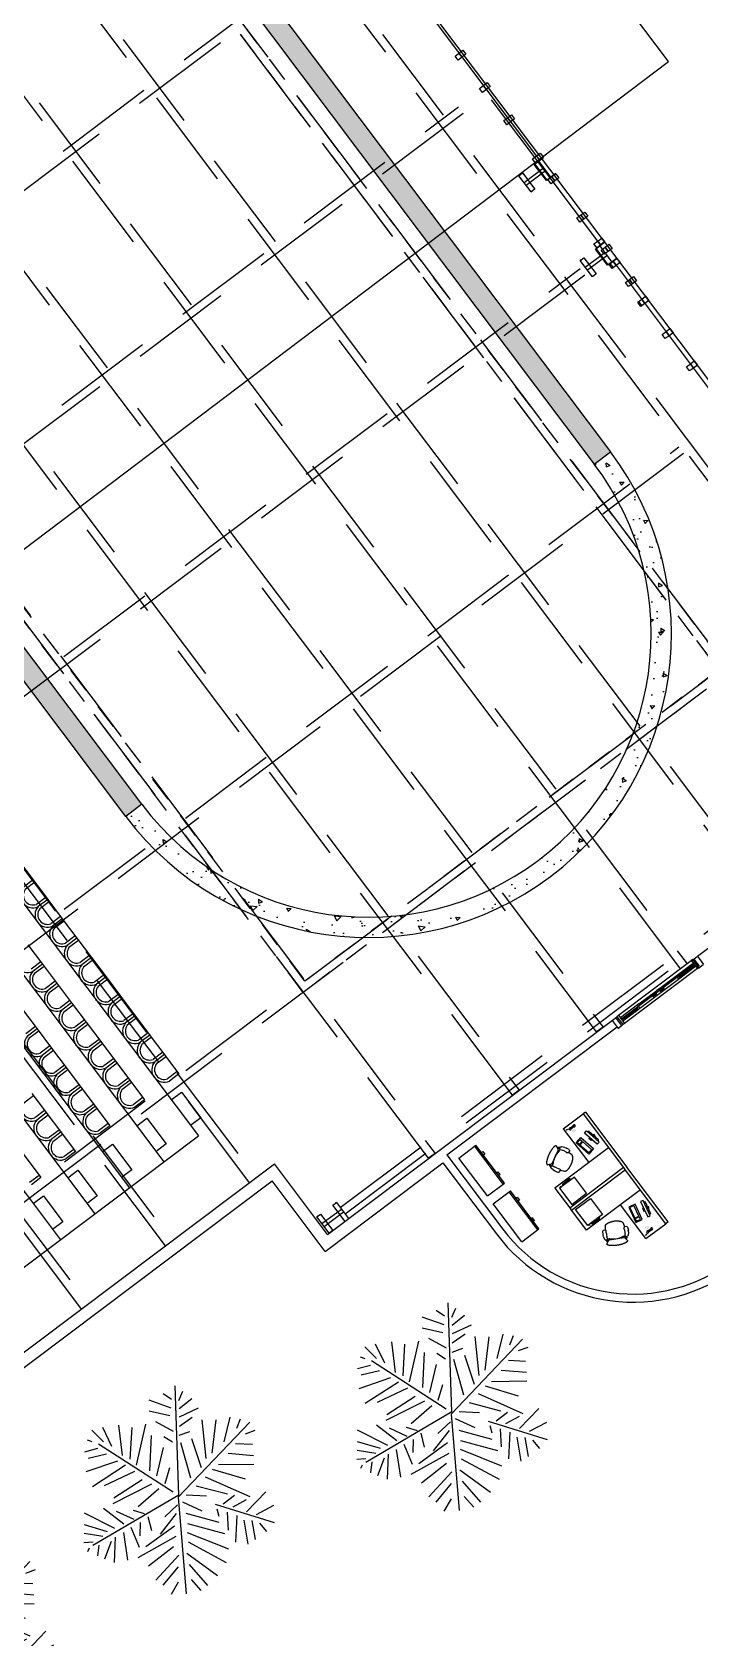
# Model space of a CAD drawing. Header units: millimetres. Extents: x -17017 to 2697, y 1903 to 18260.
# Drawn here: x -16979.05 to -16975.75, y 18223.7 to 18231.65 of the extents above; entities that cross this region are included whole.
import ezdxf

# ---------------------------------------------------------------- set-up
doc = ezdxf.new("R2010")
doc.units = ezdxf.units.MM
for name, pattern in [('DASHED', [0.75, 0.5, -0.25]), ('DASHED2', [0.375, 0.25, -0.125]), ('HIDDEN2', [0.1875, 0.125, -0.0625])]:
    doc.linetypes.add(name, pattern=pattern)
for name, color, linetype in [('1', 7, 'Continuous'), ('CAY', 94, 'Continuous'), ('DUVAR', 7, 'Continuous'), ('KAPı', 2, 'Continuous'), ('NET 01', 8, 'Continuous'), ('red', 1, 'Continuous')]:
    doc.layers.add(name, color=color, linetype=linetype)
doc.styles.add('ATT', font='romans.shx')
pattern_1 = [(356.953904, (-17859.29376, 18460.3556), (0.118080316, -0.189306723), [0.023241, -0.255651]), (301.953904, (-17859.29376, 18460.3556), (0.16041764, 0.17448658), [0.0185928, -0.20452151]), (47.40535, (-17859.28392, 18460.33982), (0.278497947, -0.01482015), [0.01975181, -0.2172701]), (353.138104, (-17859.24423, 18460.39286), (0.15782941, -0.29511704), [0.0348615, -0.3834765]), (43.58946, (-17859.23108, 18460.36827), (0.41534145, -0.0499816), [0.02962773, -0.32590544]), (298.138055, (-17859.24423, 18460.39286), (0.41534145, -0.0499816), [0.02788916, -0.30678087]), (327.953904, (-17859.23798, 18460.35878), (0.011497605, -0.222817153), [0.023241, -0.255651]), (272.953904, (-17859.23798, 18460.35878), (0.224897057, 0.074836633), [0.0185928, -0.2045208]), (18.40535, (-17859.23702, 18460.34021), (0.236394663, -0.14798052), [0.01975181, -0.217269724]), (344.453904, (-17859.29376, 18460.3556), (0.0847001555, 0.0590040615), [0, -0.20204176, 0, -0.2076196, 0, -0.2052955]), (314.453904, (-17859.29376, 18460.3556), (0.146676176, 0.008331254), [0, -0.11837416, 0, -0.19739356, 0, -0.0782447]), (274.453904, (-17859.3353, 18460.41082), (0.093861139, -0.13639239), [0, -0.07747, 0, -0.2417064, 0, -0.3207258]), (264.453904, (-17859.35393, 18460.43558), (0.133431357, -0.12576639), [0, -0.100711, 0, -0.16051784, 0, -0.2277618])]

# ---------------------------------------------------------------- blocks, each defined once
blk = doc.blocks.new('AP00XXXX$0$A$C53421247')
at = {"color": 0}
for p, q in [((7, 368), (36, 460)), ((90, 476), (63, 478)), ((73, 477), (80, 503)), ((80, 503), (99, 534)), ((82, 595), (83, 598)), ((82, 593), (82, 595)), ((140, 501), (82, 587)), ((83, 598), (85, 600)), ((85, 600), (87, 604)), ((87, 604), (90, 607)), ((90, 607), (92, 609)), ((92, 609), (95, 612)), ((95, 493), (93, 475)), ((95, 612), (99, 614)), ((113, 514), (95, 493)), ((99, 614), (103, 617)), ((99, 534), (115, 538)), ((113, 453), (100, 394)), ((103, 617), (106, 619)), ((106, 619), (111, 621)), ((111, 621), (115, 624)), ((120, 459), (111, 457)), ((127, 514), (113, 514)), ((115, 624), (120, 626)), ((120, 626), (126, 628)), ((123, 459), (120, 459)), ((145, 454), (123, 459)), ((126, 628), (132, 630)), ((134, 510), (127, 514)), ((132, 630), (137, 632)), ((137, 632), (144, 634)), ((151, 491), (140, 501)), ((144, 634), (149, 636)), ((160, 452), (145, 454)), ((149, 636), (157, 638)), ((165, 488), (151, 491)), ((157, 638), (163, 639)), ((168, 452), (160, 452)), ((163, 639), (170, 641)), ((166, 452), (165, 488)), ((550, 463), (165, 488)), ((184, 457), (168, 452)), ((170, 641), (178, 643)), ((178, 643), (186, 644)), ((255, 473), (184, 457)), ((186, 644), (194, 646)), ((195, 486), (192, 459)), ((194, 646), (202, 647)), ((202, 647), (210, 648)), ((210, 648), (219, 649)), ((219, 649), (227, 650)), ((227, 650), (236, 651)), ((236, 651), (245, 652)), ((245, 652), (254, 652)), ((254, 652), (263, 653)), ((264, 474), (255, 473)), ((263, 653), (273, 653)), ((327, 478), (264, 474)), ((273, 653), (282, 654)), ((282, 654), (292, 654)), ((292, 654), (302, 654)), ((302, 654), (311, 654)), ((311, 654), (321, 654)), ((321, 654), (331, 654)), ((373, 474), (327, 478)), ((331, 654), (341, 654)), ((341, 654), (351, 653)), ((351, 653), (361, 653)), ((361, 653), (371, 652)), ((371, 652), (381, 652)), ((434, 465), (373, 474)), ((381, 652), (390, 651)), ((390, 651), (401, 650)), ((401, 650), (410, 649)), ((410, 649), (420, 648)), ((420, 648), (430, 646)), ((430, 646), (439, 646)), ((461, 459), (434, 465)), ((439, 646), (449, 644)), ((449, 644), (458, 642)), ((458, 642), (468, 641)), ((496, 446), (461, 459)), ((468, 641), (477, 639)), ((477, 639), (486, 637)), ((486, 637), (495, 636)), ((495, 636), (504, 634)), ((529, 434), (496, 446)), ((504, 634), (513, 632)), ((513, 632), (520, 630)), ((520, 465), (518, 438)), ((520, 630), (529, 627)), ((529, 627), (537, 625)), ((545, 430), (529, 434)), ((537, 625), (545, 623)), ((545, 623), (552, 620)), ((545, 430), (550, 463)), ((564, 429), (545, 430)), ((550, 463), (564, 465)), ((552, 620), (559, 618)), ((559, 618), (566, 616)), ((564, 465), (576, 474)), ((588, 432), (564, 429)), ((566, 616), (573, 614)), ((573, 614), (580, 611)), ((576, 474), (643, 549)), ((580, 611), (586, 608)), ((585, 483), (591, 485)), ((586, 608), (592, 605)), ((591, 432), (588, 432)), ((591, 485), (604, 482)), ((597, 428), (591, 432)), ((592, 605), (597, 603)), ((597, 603), (603, 600)), ((603, 600), (608, 597)), ((604, 482), (620, 461)), ((618, 502), (606, 508)), ((608, 597), (613, 595)), ((613, 595), (617, 591)), ((617, 591), (621, 588)), ((633, 471), (618, 502)), ((620, 461), (621, 444)), ((621, 588), (625, 586)), ((650, 442), (623, 444)), ((625, 586), (629, 582)), ((629, 582), (632, 580)), ((632, 580), (635, 576)), ((636, 460), (633, 471)), ((635, 576), (637, 574)), ((638, 443), (636, 460)), ((637, 574), (639, 571)), ((639, 571), (641, 568)), ((641, 568), (642, 565)), ((642, 565), (643, 562)), ((643, 562), (644, 559)), ((644, 559), (645, 556)), ((645, 556), (645, 553)), ((2, 245), (0, 325)), ((26, 220), (76, 217)), ((83, 159), (80, 217)), ((90, 114), (83, 159)), ((90, 111), (90, 114)), ((90, 110), (90, 111)), ((91, 107), (90, 110)), ((92, 105), (91, 107)), ((92, 102), (92, 105)), ((93, 100), (92, 102)), ((94, 98), (93, 100)), ((95, 96), (94, 98)), ((96, 93), (95, 96)), ((97, 91), (96, 93)), ((97, 312), (98, 282)), ((99, 89), (97, 91)), ((98, 280), (103, 245)), ((100, 87), (99, 89)), ((101, 84), (100, 87)), ((103, 82), (101, 84)), ((105, 80), (103, 82)), ((107, 78), (105, 80)), ((109, 76), (107, 78)), ((111, 73), (109, 76)), ((113, 72), (111, 73)), ((116, 69), (113, 72)), ((118, 67), (116, 69)), ((120, 65), (118, 67)), ((123, 63), (120, 65)), ((125, 60), (123, 63)), ((128, 59), (125, 60)), ((132, 57), (128, 59)), ((135, 54), (132, 57)), ((138, 53), (135, 54)), ((141, 51), (138, 53)), ((144, 49), (141, 51)), ((148, 47), (144, 49)), ((151, 45), (148, 47)), ((155, 44), (151, 45)), ((158, 42), (155, 44)), ((162, 40), (158, 42)), ((165, 38), (162, 40)), ((169, 36), (165, 38)), ((173, 34), (169, 36)), ((178, 33), (173, 34)), ((182, 31), (178, 33)), ((186, 30), (182, 31)), ((190, 28), (186, 30)), ((194, 27), (190, 28)), ((199, 25), (194, 27)), ((204, 24), (199, 25)), ((207, 22), (204, 24)), ((212, 21), (207, 22)), ((217, 19), (212, 21)), ((221, 18), (217, 19)), ((226, 17), (221, 18)), ((231, 16), (226, 17)), ((236, 15), (231, 16)), ((241, 14), (236, 15)), ((246, 13), (241, 14)), ((250, 11), (246, 13)), ((256, 10), (250, 11)), ((261, 9), (256, 10)), ((266, 8), (261, 9)), ((271, 8), (266, 8)), ((276, 7), (271, 8)), ((281, 6), (276, 7)), ((287, 5), (281, 6)), ((291, 4), (287, 5)), ((297, 4), (291, 4)), ((302, 4), (297, 4)), ((307, 2), (302, 4)), ((313, 2), (307, 2)), ((318, 2), (313, 2)), ((323, 1), (318, 2)), ((328, 1), (323, 1)), ((334, 1), (328, 1)), ((339, 1), (334, 1)), ((344, 0), (339, 1)), ((350, 1), (344, 0)), ((356, 0), (350, 1)), ((360, 0), (356, 0)), ((366, 0), (360, 0)), ((371, 0), (366, 0)), ((376, 1), (371, 0)), ((382, 0), (376, 1)), ((387, 1), (382, 0)), ((392, 1), (387, 1)), ((397, 1), (392, 1)), ((402, 1), (397, 1)), ((407, 2), (402, 1)), ((412, 2), (407, 2)), ((417, 3), (412, 2)), ((423, 3), (417, 3)), ((427, 4), (423, 3)), ((432, 4), (427, 4)), ((437, 6), (432, 4)), ((442, 6), (437, 6)), ((447, 7), (442, 6)), ((451, 8), (447, 7)), ((455, 9), (451, 8)), ((460, 9), (455, 9)), ((465, 10), (460, 9)), ((469, 12), (465, 10)), ((474, 12), (469, 12)), ((478, 13), (474, 12)), ((482, 15), (478, 13)), ((486, 16), (482, 15)), ((490, 17), (486, 16)), ((494, 18), (490, 17)), ((498, 19), (494, 18)), ((502, 21), (498, 19)), ((506, 22), (502, 21)), ((510, 23), (506, 22)), ((514, 25), (510, 23)), ((517, 27), (514, 25)), ((520, 28), (517, 27)), ((524, 30), (520, 28)), ((528, 31), (524, 30)), ((530, 33), (528, 31)), ((533, 35), (530, 33)), ((537, 36), (533, 35)), ((539, 38), (537, 36)), ((542, 40), (539, 38)), ((545, 42), (542, 40)), ((547, 43), (545, 42)), ((550, 46), (547, 43)), ((552, 47), (550, 46)), ((555, 49), (552, 47)), ((557, 51), (555, 49)), ((559, 53), (557, 51)), ((561, 55), (559, 53)), ((563, 57), (561, 55)), ((565, 59), (563, 57)), ((567, 61), (565, 59)), ((568, 63), (567, 61)), ((569, 65), (568, 63)), ((571, 67), (569, 65)), ((572, 70), (571, 67)), ((573, 71), (572, 70)), ((574, 74), (573, 71)), ((575, 76), (574, 74)), ((576, 78), (575, 76)), ((577, 81), (576, 78)), ((577, 82), (590, 128)), ((577, 82), (577, 81)), ((588, 250), (580, 218)), ((593, 282), (588, 252)), ((590, 128), (600, 187)), ((595, 413), (600, 364)), ((602, 186), (655, 183)), ((690, 327), (673, 421)), ((682, 205), (691, 283))]:
    blk.add_line(p, q, dxfattribs=at)
for centre, radius, start, end in [((60, 452), 25.4, 85.1777, 163.418), ((88, 591), 6.35, 164.3929, 214.029), ((87, 451), 25.4, 6.3757, 85.1777), ((620, 418), 25.4, 85.208, 169.2349), ((638, 553), 6.35, 318.2555, 357.1149), ((648, 417), 25.4, 9.9024, 85.208), ((153, 324), 152, 163.1174, 179.4456), ((28, 245), 25.4, 180.1777, 266.5099), ((78, 242), 25.4, 266.5099, 4.8356), ((446, 342), 350, 171.2066, 184.7536), ((124, 283), 25.4, 182.6801, 187.8199), ((604, 212), 25.4, 165.2, 266.5099), ((563, 256), 25.4, 345.2, 350.3398), ((251, 353), 350, 348.2663, 1.8132), ((620, 418), 25.4, 169.2349, 190.8913), ((657, 209), 25.4, 266.5099, 353.5743), ((539, 300), 152, 353.5743, 9.9024)]:
    blk.add_arc(centre, radius, start, end, dxfattribs=at)
blk = doc.blocks.new('A$C6978789A')
at = {"color": 0}
for p, q in [((-0.652, 0.072), (-0.652, 1.736)), ((-0.652, 1.736), (0, 1.736)), ((-0.606, 1.598), (-0.606, 1.6)), ((-0.606, 1.6), (-0.603, 1.6)), ((-0.603, 1.598), (-0.606, 1.598)), ((-0.605, 1.6), (-0.603, 1.6)), ((-0.605, 1.6), (-0.605, 1.6)), ((-0.605, 1.598), (-0.603, 1.598)), ((-0.605, 1.598), (-0.605, 1.598)), ((-0.604, 1.598), (-0.604, 1.6)), ((-0.603, 1.6), (-0.59, 1.6)), ((-0.603, 1.6), (-0.59, 1.6)), ((-0.603, 1.598), (-0.59, 1.598)), ((-0.59, 1.598), (-0.603, 1.598)), ((-0.599, 1.598), (-0.599, 1.6)), ((-0.598, 1.6), (-0.598, 1.6)), ((-0.598, 1.598), (-0.598, 1.598)), ((-0.59, 1.6), (-0.588, 1.6)), ((-0.59, 1.6), (-0.587, 1.6)), ((-0.59, 1.598), (-0.588, 1.598)), ((-0.587, 1.598), (-0.59, 1.598)), ((-0.588, 1.6), (-0.588, 1.6)), ((-0.588, 1.598), (-0.588, 1.598)), ((-0.587, 1.598), (-0.587, 1.6)), ((-0.587, 1.6), (-0.586, 1.6)), ((-0.586, 1.598), (-0.587, 1.598)), ((-0.586, 1.6), (-0.582, 1.6)), ((-0.582, 1.598), (-0.586, 1.598)), ((-0.581, 1.609), (-0.58, 1.611)), ((-0.581, 1.589), (-0.581, 1.609)), ((-0.581, 1.608), (-0.581, 1.608)), ((-0.581, 1.59), (-0.581, 1.608)), ((-0.581, 1.59), (-0.581, 1.59)), ((-0.581, 1.589), (-0.58, 1.587)), ((-0.579, 1.611), (-0.58, 1.611)), ((-0.58, 1.587), (-0.58, 1.611)), ((-0.579, 1.587), (-0.579, 1.611)), ((-0.036, 0.072), (-0.036, 1.736)), ((0.652, 1.736), (0, 1.736)), ((0.036, 0.072), (0.036, 1.736)), ((0.579, 1.611), (0.58, 1.611)), ((0.579, 1.587), (0.579, 1.611)), ((0.581, 1.609), (0.58, 1.611)), ((0.58, 1.587), (0.58, 1.611)), ((0.581, 1.589), (0.58, 1.587)), ((0.581, 1.589), (0.581, 1.609)), ((0.581, 1.608), (0.581, 1.608)), ((0.581, 1.59), (0.581, 1.608)), ((0.581, 1.59), (0.581, 1.59)), ((0.586, 1.6), (0.582, 1.6)), ((0.582, 1.598), (0.586, 1.598)), ((0.587, 1.6), (0.586, 1.6)), ((0.586, 1.598), (0.587, 1.598)), ((0.59, 1.6), (0.587, 1.6)), ((0.587, 1.598), (0.587, 1.6)), ((0.587, 1.598), (0.59, 1.598)), ((0.59, 1.6), (0.588, 1.6)), ((0.588, 1.6), (0.588, 1.6)), ((0.59, 1.598), (0.588, 1.598)), ((0.588, 1.598), (0.588, 1.598)), ((0.603, 1.6), (0.59, 1.6)), ((0.603, 1.6), (0.59, 1.6)), ((0.603, 1.598), (0.59, 1.598)), ((0.59, 1.598), (0.603, 1.598)), ((0.598, 1.6), (0.598, 1.6)), ((0.598, 1.598), (0.598, 1.598)), ((0.599, 1.598), (0.599, 1.6)), ((0.605, 1.6), (0.603, 1.6)), ((0.606, 1.6), (0.603, 1.6)), ((0.605, 1.598), (0.603, 1.598)), ((0.603, 1.598), (0.606, 1.598)), ((0.604, 1.598), (0.604, 1.6)), ((0.605, 1.6), (0.605, 1.6)), ((0.605, 1.598), (0.605, 1.598)), ((0.606, 1.598), (0.606, 1.6)), ((0.652, 0.072), (0.652, 1.736)), ((-0.615, 1.311), (-0.615, 1.52)), ((-0.605, 1.311), (-0.605, 1.52)), ((-0.6, 1.536), (-0.579, 1.536)), ((-0.6, 1.525), (-0.579, 1.525)), ((-0.579, 1.305), (-0.6, 1.305)), ((-0.579, 1.295), (-0.6, 1.295)), ((-0.579, 1.587), (-0.58, 1.587)), ((-0.579, 1.536), (-0.579, 1.536)), ((-0.579, 1.525), (-0.579, 1.525)), ((-0.579, 1.305), (-0.579, 1.305)), ((-0.579, 1.295), (-0.579, 1.295)), ((0.579, 1.587), (0.58, 1.587)), ((0.6, 1.536), (0.579, 1.536)), ((0.579, 1.536), (0.579, 1.536)), ((0.6, 1.525), (0.579, 1.525)), ((0.579, 1.525), (0.579, 1.525)), ((0.579, 1.305), (0.6, 1.305)), ((0.579, 1.305), (0.579, 1.305)), ((0.579, 1.295), (0.6, 1.295)), ((0.579, 1.295), (0.579, 1.295)), ((0.605, 1.311), (0.605, 1.52)), ((0.615, 1.311), (0.615, 1.52)), ((-1.7, 0.688), (-1.7, 0.072)), ((-1.7, 0.688), (-0.652, 0.688)), ((-1.622, 0.64), (-1.637, 0.645)), ((-1.617, 0.63), (-1.632, 0.635)), ((-1.612, 0.62), (-1.627, 0.625)), ((-1.607, 0.61), (-1.622, 0.615)), ((-1.603, 0.577), (-1.612, 0.606)), ((-1.607, 0.429), (-1.607, 0.553)), ((-1.582, 0.429), (-1.582, 0.553)), ((-1.522, 0.541), (-1.522, 0.541)), ((-1.522, 0.517), (-1.522, 0.517)), ((-1.522, 0.494), (-1.522, 0.494)), ((-1.522, 0.471), (-1.522, 0.471)), ((-1.499, 0.541), (-1.499, 0.541)), ((-1.499, 0.517), (-1.499, 0.517)), ((-1.499, 0.494), (-1.499, 0.494)), ((-1.499, 0.471), (-1.499, 0.471)), ((-1.476, 0.541), (-1.476, 0.541)), ((-1.476, 0.517), (-1.476, 0.517)), ((-1.476, 0.494), (-1.476, 0.494)), ((-1.476, 0.471), (-1.476, 0.471)), ((-1.23, 0.645), (-1.267, 0.473)), ((-1.267, 0.473), (-0.859, 0.386)), ((-1.214, 0.619), (-1.237, 0.512)), ((-1.237, 0.512), (-1.172, 0.498)), ((-0.822, 0.558), (-1.23, 0.645)), ((-1.149, 0.605), (-1.214, 0.619)), ((-1.172, 0.498), (-1.149, 0.605)), ((-1.128, 0.601), (-1.151, 0.493)), ((-1.151, 0.493), (-0.871, 0.433)), ((-0.848, 0.541), (-1.128, 0.601)), ((-0.871, 0.433), (-0.848, 0.541)), ((-0.859, 0.386), (-0.822, 0.558)), ((1.7, 0.688), (0.652, 0.688)), ((0.822, 0.558), (1.23, 0.645)), ((0.859, 0.386), (0.822, 0.558)), ((0.848, 0.541), (1.128, 0.601)), ((0.871, 0.433), (0.848, 0.541)), ((1.267, 0.473), (0.859, 0.386)), ((1.151, 0.493), (0.871, 0.433)), ((1.128, 0.601), (1.151, 0.493)), ((1.149, 0.605), (1.214, 0.619)), ((1.172, 0.498), (1.149, 0.605)), ((1.237, 0.512), (1.172, 0.498)), ((1.214, 0.619), (1.237, 0.512)), ((1.23, 0.645), (1.267, 0.473)), ((1.476, 0.541), (1.476, 0.541)), ((1.476, 0.517), (1.476, 0.517)), ((1.476, 0.494), (1.476, 0.494)), ((1.476, 0.471), (1.476, 0.471)), ((1.499, 0.541), (1.499, 0.541)), ((1.499, 0.517), (1.499, 0.517)), ((1.499, 0.494), (1.499, 0.494)), ((1.499, 0.471), (1.499, 0.471)), ((1.522, 0.541), (1.522, 0.541)), ((1.522, 0.517), (1.522, 0.517)), ((1.522, 0.494), (1.522, 0.494)), ((1.522, 0.471), (1.522, 0.471)), ((1.582, 0.429), (1.582, 0.553)), ((1.603, 0.577), (1.612, 0.606)), ((1.607, 0.61), (1.622, 0.615)), ((1.607, 0.429), (1.607, 0.553)), ((1.612, 0.62), (1.627, 0.625)), ((1.617, 0.63), (1.632, 0.635)), ((1.622, 0.64), (1.637, 0.645)), ((1.7, 0.688), (1.7, 0.072)), ((-1.7, 0.072), (0, 0.072)), ((-1.7, 0), (-1.7, 0.072)), ((-1.7, 0), (0, 0)), ((-1.279, 0.254), (-1.281, 0.241)), ((-1.269, 0.223), (-1.281, 0.241)), ((-0.96, 0.157), (-1.269, 0.223)), ((-0.941, 0.168), (-0.96, 0.157)), ((-0.939, 0.181), (-0.941, 0.168)), ((1.7, 0.072), (0, 0.072)), ((1.7, 0.072), (0, 0.072)), ((1.7, 0), (0, 0)), ((1.7, 0), (0, 0)), ((1.7, 0), (0, 0)), ((0.939, 0.181), (0.941, 0.168)), ((0.941, 0.168), (0.96, 0.157)), ((0.96, 0.157), (1.269, 0.223)), ((1.269, 0.223), (1.281, 0.241)), ((1.279, 0.254), (1.281, 0.241)), ((1.7, 0), (1.7, 0.072)), ((-1.7, 0), (0, 0))]:
    blk.add_line(p, q, dxfattribs=at)
at = {"color": 0, "linetype": 'DASHED2'}
for points in [[(-0.078, 1.187), (-0.579, 1.187), (-0.579, 1.644), (-0.078, 1.644)], [(0.078, 1.187), (0.579, 1.187), (0.579, 1.644), (0.078, 1.644)]]:
    blk.add_lwpolyline(points, close=True, dxfattribs=at)
at = {"color": 0}
for points in [[(-0.889, 0.244), (-1.298, 0.331), (-1.313, 0.261), (-0.904, 0.174)], [(-1.096, 0.186), (-1.133, 0.194), (-1.14, 0.166), (-1.102, 0.158)], [(-1.05, 0.308), (-1.125, 0.324), (-1.131, 0.296), (-1.056, 0.28)], [(0.889, 0.244), (1.298, 0.331), (1.313, 0.261), (0.904, 0.174)], [(1.05, 0.308), (1.125, 0.324), (1.131, 0.296), (1.056, 0.28)], [(1.096, 0.186), (1.133, 0.194), (1.14, 0.166), (1.102, 0.158)]]:
    blk.add_lwpolyline(points, close=True, dxfattribs=at)
for centre, radius, start, end in [((-0.54, 1.599), 0.0421, 167.3196, 178.3508), ((-0.54, 1.599), 0.0418, 178.3384, 181.6616), ((-0.54, 1.599), 0.0421, 181.6492, 192.6804), ((0.54, 1.599), 0.0421, 1.6492, 12.6804), ((0.54, 1.599), 0.0421, 347.3196, 358.3508), ((0.54, 1.599), 0.0418, 358.3384, 1.6616), ((-0.6, 1.52), 0.0154, 90, 180), ((-0.6, 1.311), 0.0154, 180, 270), ((-0.6, 1.52), 0.00514, 90, 180), ((-0.6, 1.311), 0.00514, 180, 270), ((0.6, 1.52), 0.0154, 0, 90), ((0.6, 1.52), 0.00514, 0, 90), ((0.6, 1.311), 0.0154, 270, 0), ((0.6, 1.311), 0.00514, 270, 0), ((-1.594, 0.553), 0.026, 298.4915, 241.5085), ((-1.594, 0.429), 0.026, 118.4915, 61.5085), ((1.594, 0.553), 0.026, 298.4915, 241.5085), ((1.594, 0.429), 0.026, 118.4915, 61.5085)]:
    blk.add_arc(centre, radius, start, end, dxfattribs=at)
for p, xscale, yscale, zscale, rotation in [((-0.998, 0.787), 0.0009244712991348852, 0.0009244712991348852, 0.0009244712991348852, 65.90822537216009), ((0.998, 0.787), -0.0009244712992276988, 0.0009244712990721382, 0.0009244712990936547, 294.0917746407043)]:
    blk.add_blockref('AP00XXXX$0$A$C53421247', p, dxfattribs=dict(at, xscale=xscale, yscale=yscale, zscale=zscale, rotation=rotation))
blk = doc.blocks.new('cuppord-3')
at = {"color": 0, "linetype": 'ByBlock'}
for p, q in [((-0.45, -1), (-0.45, 0)), ((0, 0), (-0.45, 0)), ((-0.42, -1), (-0.42, 0)), ((0, -1), (0, 0)), ((-0.486, -0.198), (-0.45, -0.198)), ((-0.486, -0.198), (-0.486, -0.267)), ((-0.486, -0.267), (-0.45, -0.267)), ((-0.486, -0.733), (-0.45, -0.733)), ((-0.486, -0.802), (-0.486, -0.733)), ((-0.486, -0.802), (-0.45, -0.802)), ((0, -1), (-0.45, -1))]:
    blk.add_line(p, q, dxfattribs=at)
blk = doc.blocks.new('12PPLT13')
at = {"color": 0, "linetype": 'ByBlock'}
for p, q in [((0.0819, 0.4233), (0.0324, 0.5059)), ((0.0426, 0.2163), (0.1175, 0.5123)), ((0.1251, 0.4411), (0.1645, 0.4767)), ((0.0718, 0.3738), (-0.0324, 0.4627)), ((0.1137, 0.4017), (0.2064, 0.4233)), ((-0.3397, 0.304), (-0.3867, 0.3193)), ((0.0175, 0.0323), (-0.3715, 0.3655)), ((-0.3133, 0.3476), (-0.3336, 0.3946)), ((-0.2636, 0.3014), (-0.2636, 0.3852)), ((-0.2128, 0.2671), (-0.209, 0.3928)), ((-0.1544, 0.2226), (-0.1658, 0.3967)), ((-0.1302, 0.1921), (-0.0908, 0.3573)), ((-0.0908, 0.1604), (-0.0044, 0.3852)), ((0.0502, 0.3052), (0.0108, 0.37)), ((0.0921, 0.3268), (0.2242, 0.3268)), ((0.1137, 0.3624), (0.2319, 0.3878)), ((-0.269, 0.2445), (-0.3909, 0.2673)), ((-0.0438, 0.1172), (-0.0121, 0.2747)), ((0.0387, 0.2556), (-0.007, 0.309)), ((0.0781, 0.2772), (0.1671, 0.2874)), ((0.0946, 0.074), (0.1302, 0.2391)), ((0.1455, 0.0854), (0.1848, 0.2709)), ((0.1887, 0.0854), (0.2598, 0.2938)), ((0.2357, 0.093), (0.3271, 0.2861)), ((0.2916, 0.0892), (0.3932, 0.2467)), ((-0.209, 0.1883), (-0.3741, 0.1997)), ((-0.181, 0.1604), (-0.3716, 0.1299)), ((0.0032, 0.0702), (0.0032, 0.1718)), ((0.0642, 0.2264), (0.0997, 0.2379)), ((0.3462, 0.1045), (0.4453, 0.1997)), ((0.4211, 0.1172), (0.472, 0.168)), ((-0.38, 0.0169), (-0.4288, 0.1095)), ((-0.3346, 0.0191), (-0.3818, 0.0803)), ((-0.134, 0.14), (-0.275, 0.0841)), ((-0.0794, 0.0892), (-0.2522, 0.0308)), ((0.0175, 0.0323), (0.4923, 0.0968)), ((0.0387, 0.0536), (0.0781, 0.1527)), ((0.0071, 0.0339), (-0.5317, -0.0124)), ((-0.4605, 0.0092), (-0.5075, 0.027)), ((-0.4211, 0.013), (-0.4745, 0.0727)), ((-0.2891, 0.0211), (-0.3106, 0.0727)), ((-0.0058, 0.0056), (-0.2242, -0.3757)), ((0.0071, 0.0339), (0.2789, -0.377)), ((0.0553, 0.0308), (0.1175, -0.0289)), ((0.0985, 0.0257), (0.2039, -0.048)), ((0.1607, 0.0219), (0.2712, -0.1153)), ((0.2128, 0.0308), (0.3271, -0.1509)), ((0.2636, 0.0219), (0.3665, -0.0963)), ((0.303, 0.0498), (0.4326, -0.0569)), ((0.3614, 0.0498), (0.4567, -0.0213)), ((0.4364, 0.0536), (0.4999, 0.0219)), ((-0.4643, -0.0264), (-0.4898, -0.0696)), ((-0.4211, -0.0264), (-0.4542, -0.1369)), ((-0.3818, -0.0302), (-0.3996, -0.1344)), ((-0.3063, -0.0091), (-0.35, -0.0975)), ((-0.2523, -0.0111), (-0.2777, -0.0543)), ((-0.0832, -0.0797), (-0.2242, -0.0531)), ((-0.0476, -0.0366), (-0.1264, -0.0175)), ((-0.0186, -0.066), (0.0755, -0.1639)), ((-0.1302, -0.1826), (-0.3348, -0.1471)), ((-0.1061, -0.1153), (-0.2801, -0.1153)), ((-0.0591, -0.1509), (0.0387, -0.2855)), ((-0.04, -0.1039), (0.0667, -0.2894)), ((0.1088, -0.1306), (0.0948, -0.1852)), ((0.1201, -0.1136), (0.1887, -0.092)), ((0.1527, -0.1499), (0.2175, -0.1473)), ((0.1785, -0.1941), (0.275, -0.1483)), ((-0.1582, -0.2144), (-0.3157, -0.2144)), ((-0.1264, -0.2373), (-0.0121, -0.3948)), ((-0.0985, -0.1903), (-0.0197, -0.3364)), ((0.1645, -0.2297), (0.0921, -0.3338)), ((0.1391, -0.1801), (0.1035, -0.269)), ((0.2064, -0.2297), (0.3424, -0.2017)), ((-0.1734, -0.2538), (-0.3233, -0.2805)), ((-0.2166, -0.3084), (-0.3081, -0.3592)), ((-0.1455, -0.2767), (-0.0832, -0.4304)), ((0.1887, -0.2728), (0.1213, -0.4266)), ((0.2064, -0.3084), (0.1785, -0.4228)), ((0.2319, -0.269), (0.3564, -0.2665)), ((0.2535, -0.2868), (0.3424, -0.316)), ((-0.2369, -0.3516), (-0.2916, -0.4113)), ((-0.2014, -0.3796), (-0.181, -0.4431)), ((-0.1772, -0.3326), (-0.1505, -0.4228)), ((0.2319, -0.33), (0.2217, -0.4228)), ((0.2611, -0.377), (0.2674, -0.4228)), ((0.275, -0.3478), (0.3284, -0.3516)), ((0.2928, -0.3948), (0.3106, -0.4012)), ((-0.2331, -0.4075), (-0.2407, -0.4304))]:
    blk.add_line(p, q, dxfattribs=at)
at = {"color": 0, "linetype": 'ByBlock', "style": 'ATT'}
for tag, p, flags in [('ITEM', (-1, -3.25), 3), ('ROOM_NUMBER', (-1, -4.5833), 1)]:
    blk.add_attdef(tag, p, '', height=1, dxfattribs=dict(at, flags=flags))

msp = doc.modelspace()

# ---------------------------------------------------------------- hatches: boundary and pattern name
at = {"layer": '1'}
h = msp.add_hatch(dxfattribs=at)
h.set_pattern_fill('AR-CONC', color=256, scale=0.00122, angle=-53.0461)
h.set_pattern_definition(pattern_1)
h.paths.add_polyline_path([(-16981.2927, 18232.094), (-16981.3529, 18232.1739), (-16981.7045, 18231.9094), (-16978.5878, 18227.7665), (-16978.5079, 18227.8266), (-16981.5644, 18231.8896)])
h.paths.add_polyline_path([(-16981.3209, 18232.1979), (-16981.2608, 18232.118), (-16979.3269, 18233.5729), (-16976.2704, 18229.5099), (-16976.1904, 18229.57), (-16979.3071, 18233.7129)])
h = msp.add_hatch(dxfattribs=at)
h.set_pattern_fill('AR-CONC', color=256, scale=0.00122, angle=-53.0461)
h.set_pattern_definition(pattern_1)
h.paths.add_polyline_path([(-16976.1904, 18229.57), (-16976.2704, 18229.5099, -1), (-16978.5079, 18227.8266), (-16978.5878, 18227.7665, 1)])

# ---------------------------------------------------------------- linework, layer by layer
for p, q in [((-16979.853, 18235.4343), (-16974.3563, 18228.13)), ((-16979.3071, 18233.7129), (-16976.1904, 18229.57)), ((-16979.3269, 18233.5729), (-16976.2704, 18229.5099)), ((-16978.5878, 18227.7665), (-16981.7045, 18231.9094)), ((-16978.5079, 18227.8266), (-16981.5644, 18231.8896)), ((-16977.0829, 18231.7326), (-16976.5411, 18231.0127)), ((-16982.2734, 18231.5628), (-16978.2286, 18226.1861)), ((-16976.9053, 18231.5371), (-16976.9439, 18231.5081)), ((-16982.444, 18231.4344), (-16978.3992, 18226.0578)), ((-16976.785, 18231.3774), (-16976.8235, 18231.3484)), ((-16982.6147, 18231.306), (-16978.5699, 18225.9294)), ((-16976.2378, 18230.5931), (-16976.7793, 18231.3127)), ((-16982.7853, 18231.1777), (-16978.7405, 18225.801)), ((-16976.6645, 18231.2174), (-16976.7031, 18231.1884)), ((-16982.956, 18231.0493), (-16978.9111, 18225.6727)), ((-16976.5223, 18231.0279), (-16976.5609, 18230.9989)), ((-16976.5234, 18231.0263), (-16976.5554, 18231.0022)), ((-16976.5231, 18231.0259), (-16976.5551, 18231.0018)), ((-16976.4627, 18230.9456), (-16976.4947, 18230.9215)), ((-16976.2209, 18230.6077), (-16976.2528, 18230.5837)), ((-16976.2202, 18230.6068), (-16976.2521, 18230.5827)), ((-16976.1602, 18230.527), (-16976.1921, 18230.503)), ((-16976.1763, 18230.482), (-16976.1921, 18230.503)), ((-16976.178, 18230.5136), (-16975.6373, 18229.7951)), ((-16976.035, 18230.2941), (-16976.0503, 18230.3146)), ((-16976.2704, 18229.5099), (-16976.1904, 18229.57)), ((-16975.7603, 18227.0748), (-16974.3568, 18228.1307)), ((-16978.5079, 18227.8266), (-16978.5878, 18227.7665)), ((-16979.1903, 18227.644), (-16979.046, 18227.4522)), ((-16979.046, 18227.4522), (-16979.0936, 18227.4164)), ((-16979.046, 18227.4522), (-16979.0936, 18227.4164)), ((-16979.0375, 18227.441), (-16979.0852, 18227.4052)), ((-16979.046, 18227.4522), (-16978.9738, 18227.3563)), ((-16978.9823, 18227.3675), (-16979.0299, 18227.3317)), ((-16978.9738, 18227.3563), (-16979.0215, 18227.3205)), ((-16978.9738, 18227.3563), (-16979.0215, 18227.3205)), ((-16978.9654, 18227.3451), (-16979.0131, 18227.3093)), ((-16978.9739, 18227.3563), (-16978.9017, 18227.2604)), ((-16978.9101, 18227.2716), (-16978.9578, 18227.2358)), ((-16978.9017, 18227.2604), (-16978.9494, 18227.2246)), ((-16978.9017, 18227.2604), (-16978.9494, 18227.2246)), ((-16978.8933, 18227.2492), (-16978.9409, 18227.2134)), ((-16978.9017, 18227.2604), (-16978.8296, 18227.1645)), ((-16979.0724, 18227.1321), (-16979.0002, 18227.0362)), ((-16978.838, 18227.1757), (-16978.8857, 18227.1399)), ((-16978.8296, 18227.1645), (-16978.8772, 18227.1287)), ((-16978.8296, 18227.1645), (-16978.8772, 18227.1287)), ((-16978.8211, 18227.1533), (-16978.8688, 18227.1175)), ((-16978.8296, 18227.1645), (-16978.6853, 18226.9728)), ((-16979.0086, 18227.0474), (-16979.0563, 18227.0115)), ((-16978.7659, 18227.0799), (-16978.8135, 18227.044)), ((-16978.7574, 18227.0687), (-16978.8051, 18227.0328)), ((-16978.7574, 18227.0687), (-16978.8051, 18227.0328)), ((-16978.749, 18227.0574), (-16978.7967, 18227.0216)), ((-16975.7855, 18227.0559), (-16975.762, 18227.0736)), ((-16975.7785, 18227.0549), (-16975.7545, 18227.0229)), ((-16975.7603, 18227.0748), (-16975.7303, 18227.0349)), ((-16979.0002, 18227.0362), (-16979.0479, 18227.0003)), ((-16979.0002, 18227.0362), (-16979.0479, 18227.0003)), ((-16978.9918, 18227.025), (-16979.0394, 18226.9891)), ((-16979.0002, 18227.0362), (-16978.8559, 18226.8444)), ((-16978.6937, 18226.984), (-16978.7414, 18226.9481)), ((-16978.6853, 18226.9728), (-16978.733, 18226.9369)), ((-16978.6853, 18226.9728), (-16978.7329, 18226.9369)), ((-16978.6769, 18226.9615), (-16978.7245, 18226.9257)), ((-16978.6853, 18226.9727), (-16978.6132, 18226.8768)), ((-16975.7555, 18227.0159), (-16975.7319, 18227.0336)), ((-16979.1708, 18226.9078), (-16979.0266, 18226.716)), ((-16978.9365, 18226.9515), (-16978.9842, 18226.9156)), ((-16978.9281, 18226.9403), (-16978.9757, 18226.9044)), ((-16978.9281, 18226.9403), (-16978.9757, 18226.9044)), ((-16978.9196, 18226.9291), (-16978.9673, 18226.8932)), ((-16978.6216, 18226.8881), (-16978.6692, 18226.8522)), ((-16978.8644, 18226.8556), (-16978.912, 18226.8197)), ((-16978.8559, 18226.8444), (-16978.9036, 18226.8085)), ((-16978.8559, 18226.8444), (-16978.9036, 18226.8085)), ((-16978.8475, 18226.8332), (-16978.8952, 18226.7973)), ((-16978.8559, 18226.8444), (-16978.7838, 18226.7485)), ((-16978.6131, 18226.8769), (-16978.6608, 18226.841)), ((-16978.6131, 18226.8769), (-16978.6608, 18226.841)), ((-16978.6047, 18226.8656), (-16978.6524, 18226.8298)), ((-16978.6131, 18226.8769), (-16978.541, 18226.781)), ((-16979.035, 18226.7272), (-16979.0826, 18226.6914)), ((-16978.7922, 18226.7597), (-16978.8399, 18226.7238)), ((-16978.7838, 18226.7485), (-16978.8314, 18226.7126)), ((-16978.7838, 18226.7485), (-16978.8314, 18226.7126)), ((-16978.7753, 18226.7373), (-16978.823, 18226.7014)), ((-16978.7838, 18226.7485), (-16978.7116, 18226.6526)), ((-16978.5494, 18226.7922), (-16978.5971, 18226.7563)), ((-16978.541, 18226.781), (-16978.5887, 18226.7451)), ((-16978.541, 18226.781), (-16978.5887, 18226.7451)), ((-16978.5326, 18226.7698), (-16978.5802, 18226.7339)), ((-16978.541, 18226.781), (-16978.3246, 18226.4933)), ((-16977.5898, 18225.6985), (-16976.1611, 18226.7733)), ((-16976.9994, 18226.0926), (-16976.1582, 18226.7254)), ((-16976.1823, 18226.7574), (-16976.1522, 18226.7174)), ((-16976.1621, 18226.7663), (-16976.138, 18226.7344)), ((-16976.1553, 18226.7714), (-16976.1312, 18226.7395)), ((-16976.131, 18226.7334), (-16976.1546, 18226.7157)), ((-16979.0265, 18226.716), (-16979.0742, 18226.6802)), ((-16979.0266, 18226.716), (-16979.0742, 18226.6802)), ((-16979.0181, 18226.7048), (-16979.0658, 18226.6689)), ((-16979.0266, 18226.716), (-16978.9544, 18226.6201)), ((-16978.7201, 18226.6638), (-16978.7677, 18226.628)), ((-16978.7116, 18226.6526), (-16978.7593, 18226.6167)), ((-16978.7116, 18226.6526), (-16978.7593, 18226.6168)), ((-16978.7116, 18226.6526), (-16978.4952, 18226.3649)), ((-16978.4773, 18226.6963), (-16978.5249, 18226.6604)), ((-16978.4688, 18226.6851), (-16978.5165, 18226.6492)), ((-16978.4688, 18226.6851), (-16978.5165, 18226.6492)), ((-16978.4604, 18226.6739), (-16978.5081, 18226.638)), ((-16978.9629, 18226.6313), (-16979.0105, 18226.5955)), ((-16978.9544, 18226.6201), (-16979.0021, 18226.5843)), ((-16978.9544, 18226.6201), (-16979.0021, 18226.5843)), ((-16978.946, 18226.6089), (-16978.9936, 18226.5731)), ((-16978.9544, 18226.6201), (-16978.8823, 18226.5242)), ((-16978.7032, 18226.6414), (-16978.7509, 18226.6055)), ((-16978.6479, 18226.5679), (-16978.6956, 18226.5321)), ((-16978.4051, 18226.6004), (-16978.4528, 18226.5645)), ((-16978.3967, 18226.5892), (-16978.4444, 18226.5533)), ((-16978.3967, 18226.5892), (-16978.4444, 18226.5533)), ((-16978.3883, 18226.578), (-16978.4359, 18226.5421)), ((-16978.8907, 18226.5354), (-16978.9384, 18226.4996)), ((-16978.8823, 18226.5242), (-16978.9299, 18226.4884)), ((-16978.8823, 18226.5242), (-16978.9299, 18226.4884)), ((-16978.8738, 18226.513), (-16978.9215, 18226.4772)), ((-16978.8823, 18226.5242), (-16978.6658, 18226.2366)), ((-16978.6395, 18226.5567), (-16978.6871, 18226.5209)), ((-16978.6395, 18226.5567), (-16978.6871, 18226.5209)), ((-16978.6311, 18226.5455), (-16978.6787, 18226.5096)), ((-16978.333, 18226.5045), (-16978.3807, 18226.4686)), ((-16978.3246, 18226.4933), (-16978.3722, 18226.4574)), ((-16978.3246, 18226.4933), (-16978.3722, 18226.4574)), ((-16978.8186, 18226.4396), (-16978.8662, 18226.4037)), ((-16978.8101, 18226.4284), (-16978.8578, 18226.3925)), ((-16978.8101, 18226.4284), (-16978.8578, 18226.3925)), ((-16978.8017, 18226.4171), (-16978.8493, 18226.3813)), ((-16978.5758, 18226.472), (-16978.6234, 18226.4362)), ((-16978.5673, 18226.4608), (-16978.615, 18226.425)), ((-16978.5673, 18226.4608), (-16978.615, 18226.425)), ((-16978.5589, 18226.4496), (-16978.6066, 18226.4138)), ((-16979.0445, 18226.3847), (-16979.0921, 18226.3488)), ((-16979.0529, 18226.3959), (-16978.8365, 18226.1082)), ((-16978.7464, 18226.3437), (-16978.7941, 18226.3078)), ((-16978.738, 18226.3325), (-16978.7856, 18226.2966)), ((-16978.738, 18226.3325), (-16978.7856, 18226.2966)), ((-16978.5036, 18226.3761), (-16978.5513, 18226.3403)), ((-16978.4952, 18226.3649), (-16978.5429, 18226.3291)), ((-16978.4952, 18226.3649), (-16978.5429, 18226.3291)), ((-16979.2235, 18226.2675), (-16979.0071, 18225.9798)), ((-16978.9892, 18226.3112), (-16979.0368, 18226.2753)), ((-16978.9807, 18226.3), (-16979.0284, 18226.2641)), ((-16978.9807, 18226.3), (-16979.0284, 18226.2641)), ((-16978.9723, 18226.2888), (-16979.02, 18226.2529)), ((-16978.7296, 18226.3212), (-16978.7772, 18226.2854)), ((-16978.6743, 18226.2478), (-16978.7219, 18226.2119)), ((-16980.6067, 18224.3971), (-16978.2286, 18226.1861)), ((-16978.9171, 18226.2153), (-16978.9647, 18226.1794)), ((-16978.9086, 18226.2041), (-16978.9563, 18226.1682)), ((-16978.9086, 18226.2041), (-16978.9563, 18226.1682)), ((-16978.9002, 18226.1929), (-16978.9478, 18226.157)), ((-16978.6658, 18226.2366), (-16978.7135, 18226.2007)), ((-16978.6658, 18226.2366), (-16978.7135, 18226.2007)), ((-16978.8449, 18226.1194), (-16978.8926, 18226.0835)), ((-16978.8365, 18226.1082), (-16978.8841, 18226.0723)), ((-16978.8365, 18226.1082), (-16978.8841, 18226.0723)), ((-16976.9994, 18226.0926), (-16976.7228, 18225.725)), ((-16979.3288, 18224.9369), (-16977.8524, 18226.0476)), ((-16977.5898, 18225.6985), (-16977.8524, 18226.0476)), ((-16977.6017, 18225.6145), (-16977.0193, 18226.0526)), ((-16977.0193, 18226.0526), (-16976.7548, 18225.701)), ((-16979.2927, 18224.889), (-16977.8643, 18225.9636)), ((-16979.0155, 18225.991), (-16979.0632, 18225.9552)), ((-16979.0071, 18225.9798), (-16979.0548, 18225.944)), ((-16979.0071, 18225.9798), (-16979.0548, 18225.944)), ((-16977.6017, 18225.6145), (-16977.8643, 18225.9636))]:
    msp.add_line(p, q, dxfattribs=at)
at = {"layer": '1', "linetype": 'HIDDEN2'}
for points in [[(-16979.2313, 18233.3106), (-16975.5999, 18228.4835), (-16977.7096, 18226.8964), (-16981.341, 18231.7235)], [(-16979.2392, 18233.2546), (-16975.6559, 18228.4914), (-16977.7017, 18226.9524), (-16981.285, 18231.7156)]]:
    msp.add_lwpolyline(points, close=True, dxfattribs=at)
at = {"layer": '1'}
for points in [[(-16976.9439, 18231.5081), (-16976.9593, 18231.5286), (-16976.9207, 18231.5576)], [(-16976.94, 18231.5431), (-16976.9246, 18231.5226)], [(-16976.9246, 18231.5226), (-16976.94, 18231.5431)], [(-16976.9207, 18231.5576), (-16976.9053, 18231.5371)], [(-16976.8235, 18231.3484), (-16976.8389, 18231.3688), (-16976.8004, 18231.3978)], [(-16976.8043, 18231.3629), (-16976.8197, 18231.3833)], [(-16976.8196, 18231.3833), (-16976.8043, 18231.3629)], [(-16976.8004, 18231.3978), (-16976.785, 18231.3774)], [(-16976.7031, 18231.1884), (-16976.7185, 18231.2089), (-16976.6799, 18231.2379)], [(-16976.6992, 18231.2234), (-16976.6838, 18231.2029)], [(-16976.6838, 18231.2029), (-16976.6992, 18231.2234)], [(-16976.6799, 18231.2379), (-16976.6645, 18231.2174)], [(-16976.5609, 18230.9989), (-16976.5763, 18231.0193), (-16976.5377, 18231.0483)], [(-16976.4612, 18230.9476), (-16976.5077, 18230.9126), (-16976.5678, 18230.9925), (-16976.5214, 18231.0274)], [(-16976.557, 18231.0338), (-16976.5416, 18231.0134)], [(-16976.5377, 18231.0483), (-16976.5223, 18231.0279)], [(-16976.2531, 18230.6135), (-16976.2339, 18230.628), (-16976.2185, 18230.6076), (-16976.2378, 18230.5931)], [(-16976.1579, 18230.5287), (-16976.2047, 18230.4935), (-16976.2648, 18230.5734), (-16976.218, 18230.6086)], [(-16978.3629, 18226.3646), (-16978.3125, 18226.4025), (-16978.2167, 18226.2751), (-16978.267, 18226.2372)], [(-16978.5335, 18226.2362), (-16978.4831, 18226.2741), (-16978.3873, 18226.1467), (-16978.4377, 18226.1089)], [(-16978.7041, 18226.1079), (-16978.6538, 18226.1457), (-16978.558, 18226.0184), (-16978.6083, 18225.9805)], [(-16978.8748, 18225.9795), (-16978.8244, 18226.0174), (-16978.7286, 18225.89), (-16978.7789, 18225.8521)], [(-16979.0454, 18225.8511), (-16978.995, 18225.889), (-16978.8992, 18225.7616), (-16978.9496, 18225.7238)]]:
    msp.add_lwpolyline(points, dxfattribs=at)
for points in [[(-16976.4649, 18230.9114), (-16976.4803, 18230.9319), (-16976.461, 18230.9464), (-16976.4456, 18230.9259)], [(-16976.4842, 18230.8968), (-16976.4996, 18230.9173), (-16976.4803, 18230.9318), (-16976.4649, 18230.9114)], [(-16976.3414, 18230.7073), (-16976.3568, 18230.7278), (-16976.3375, 18230.7423), (-16976.3221, 18230.7218)], [(-16976.322, 18230.7219), (-16976.3374, 18230.7423), (-16976.3181, 18230.7568), (-16976.3027, 18230.7364)], [(-16976.2571, 18230.5785), (-16976.2725, 18230.599), (-16976.2532, 18230.6135), (-16976.2378, 18230.593)], [(-16976.221, 18230.5476), (-16976.2364, 18230.568), (-16976.2171, 18230.5825), (-16976.2017, 18230.5621)], [(-16976.2017, 18230.5621), (-16976.2171, 18230.5826), (-16976.1978, 18230.5971), (-16976.1824, 18230.5766)], [(-16976.1815, 18230.4781), (-16976.1969, 18230.4986), (-16976.1776, 18230.5131), (-16976.1622, 18230.4926)], [(-16976.1622, 18230.4927), (-16976.1776, 18230.5131), (-16976.1583, 18230.5276), (-16976.1429, 18230.5072)], [(-16976.1006, 18230.3876), (-16976.116, 18230.4081), (-16976.0967, 18230.4226), (-16976.0813, 18230.4021)], [(-16976.0812, 18230.4022), (-16976.0966, 18230.4226), (-16976.0773, 18230.4371), (-16976.0619, 18230.4167)], [(-16976.04, 18230.2903), (-16976.0554, 18230.3108), (-16976.0361, 18230.3253), (-16976.0207, 18230.3048)], [(-16976.0207, 18230.3049), (-16976.0361, 18230.3253), (-16976.0168, 18230.3399), (-16976.0014, 18230.3194)], [(-16975.9197, 18230.1306), (-16975.9351, 18230.151), (-16975.9158, 18230.1656), (-16975.9004, 18230.1451)], [(-16975.9003, 18230.1451), (-16975.9157, 18230.1656), (-16975.8964, 18230.1801), (-16975.881, 18230.1597)], [(-16975.7992, 18229.9706), (-16975.8146, 18229.9911), (-16975.7953, 18230.0056), (-16975.7799, 18229.9852)], [(-16975.7799, 18229.9852), (-16975.7952, 18230.0056), (-16975.776, 18230.0202), (-16975.7606, 18229.9997)]]:
    msp.add_lwpolyline(points, close=True, dxfattribs=at)
for centre, radius, start, end in [((-16977.3891, 18228.6682), 1.5, 216.9539, 36.9539), ((-16977.3891, 18228.6682), 1.4, 216.9539, 36.9539), ((-16979.0471, 18227.3763), 0.0614, 139.25516, 294.65263), ((-16979.0469, 18227.3764), 0.0479, 143.07488, 290.83292), ((-16978.975, 18227.2804), 0.0614, 139.25516, 294.65263), ((-16978.9748, 18227.2805), 0.0479, 143.07488, 290.83292), ((-16978.9029, 18227.1845), 0.0614, 139.25516, 294.65263), ((-16978.9027, 18227.1846), 0.0479, 143.07488, 290.83292), ((-16978.8307, 18227.0886), 0.0614, 139.25516, 294.65263), ((-16979.0735, 18227.0561), 0.0614, 139.25516, 294.65263), ((-16978.8305, 18227.0887), 0.0479, 143.07488, 290.83292), ((-16979.0013, 18226.9602), 0.0614, 139.25516, 294.65263), ((-16979.0012, 18226.9604), 0.0479, 143.07488, 290.83292), ((-16978.7586, 18226.9927), 0.0614, 139.25516, 294.65263), ((-16978.7584, 18226.9928), 0.0479, 143.07488, 290.83292), ((-16978.9292, 18226.8643), 0.0614, 139.25516, 294.65263), ((-16978.929, 18226.8645), 0.0479, 143.07488, 290.83292), ((-16978.6864, 18226.8968), 0.0614, 139.25516, 294.65263), ((-16978.6863, 18226.8969), 0.0479, 143.07488, 290.83292), ((-16978.8571, 18226.7684), 0.0614, 139.25516, 294.65263), ((-16978.6143, 18226.8009), 0.0614, 139.25516, 294.65263), ((-16978.6141, 18226.801), 0.0479, 143.07488, 290.83292), ((-16978.8569, 18226.7686), 0.0479, 143.07488, 290.83292), ((-16978.5421, 18226.705), 0.0614, 139.25516, 294.65263), ((-16978.542, 18226.7052), 0.0479, 143.07488, 290.83292), ((-16979.0277, 18226.6401), 0.0614, 139.25516, 294.65263), ((-16979.0275, 18226.6402), 0.0479, 143.07488, 290.83292), ((-16978.7849, 18226.6726), 0.0614, 139.25516, 294.65263), ((-16978.7847, 18226.6727), 0.0479, 143.07488, 290.83292), ((-16978.47, 18226.6091), 0.0614, 139.25516, 294.65263), ((-16978.9555, 18226.5442), 0.0614, 139.25516, 294.65263), ((-16978.9554, 18226.5443), 0.0479, 143.07488, 290.83292), ((-16978.7128, 18226.5767), 0.0614, 139.25516, 294.65263), ((-16978.7126, 18226.5768), 0.0479, 143.07488, 290.83292), ((-16978.4698, 18226.6093), 0.0479, 143.07488, 290.83292), ((-16978.8834, 18226.4483), 0.0614, 139.25516, 294.65263), ((-16978.6406, 18226.4808), 0.0614, 139.25516, 294.65263), ((-16978.6405, 18226.4809), 0.0479, 143.07488, 290.83292), ((-16978.3978, 18226.5133), 0.0614, 139.25516, 294.65263), ((-16978.3977, 18226.5134), 0.0479, 143.07488, 290.83292), ((-16978.8832, 18226.4484), 0.0479, 143.07488, 290.83292), ((-16978.5685, 18226.3849), 0.0614, 139.25516, 294.65263), ((-16978.5683, 18226.385), 0.0479, 143.07488, 290.83292), ((-16979.054, 18226.3199), 0.0614, 139.25516, 294.65263), ((-16979.0539, 18226.3201), 0.0479, 143.07488, 290.83292), ((-16978.8113, 18226.3524), 0.0614, 139.25516, 294.65263), ((-16978.8111, 18226.3525), 0.0479, 143.07488, 290.83292), ((-16978.9819, 18226.224), 0.0614, 139.25516, 294.65263), ((-16978.9817, 18226.2242), 0.0479, 143.07488, 290.83292), ((-16978.7391, 18226.2565), 0.0614, 139.25516, 294.65263), ((-16978.739, 18226.2566), 0.0479, 143.07488, 290.83292), ((-16978.9097, 18226.1281), 0.0614, 139.25516, 294.65263), ((-16978.9096, 18226.1283), 0.0479, 143.07488, 290.83292), ((-16976.0786, 18226.2097), 0.8461, 216.9539, 307.51825), ((-16976.0786, 18226.2097), 0.8061, 216.9539, 307.51825)]:
    msp.add_arc(centre, radius, start, end, dxfattribs=at)
at = {"layer": 'DUVAR'}
msp.add_line((-16975.7759, 18227.0585), (-16975.7518, 18227.0266), dxfattribs=at)
at = {"layer": 'KAPı'}
for p, q in [((-16976.1505, 18226.783), (-16975.7909, 18227.0535)), ((-16975.9537, 18226.9123), (-16975.7818, 18227.0415)), ((-16976.0455, 18226.8182), (-16975.8537, 18226.9624)), ((-16975.9506, 18226.9083), (-16975.8707, 18226.9684)), ((-16975.8657, 18226.9784), (-16975.8537, 18226.9624)), ((-16975.8487, 18226.9724), (-16975.7808, 18227.0235)), ((-16975.8457, 18226.9684), (-16975.7698, 18227.0256)), ((-16976.0495, 18226.8401), (-16975.9616, 18226.9063)), ((-16976.0465, 18226.8362), (-16975.9666, 18226.8963)), ((-16975.9606, 18226.8883), (-16975.9778, 18226.8754)), ((-16975.9446, 18226.9003), (-16975.9275, 18226.9132)), ((-16976.0575, 18226.8341), (-16976.1414, 18226.771)), ((-16976.1294, 18226.755), (-16976.0535, 18226.8121)), ((-16976.1244, 18226.765), (-16976.0565, 18226.8161))]:
    msp.add_line(p, q, dxfattribs=at)
for points in [[(-16975.7528, 18227.0196), (-16975.7829, 18227.0595), (-16975.7909, 18227.0535), (-16975.7608, 18227.0136)], [(-16975.7528, 18227.0196), (-16976.1284, 18226.737), (-16976.1585, 18226.777), (-16976.1505, 18226.783), (-16976.1204, 18226.743)], [(-16975.7758, 18227.0335), (-16976.1354, 18226.763), (-16976.1294, 18226.755)], [(-16975.8737, 18226.9724), (-16975.8677, 18226.9644)], [(-16975.8537, 18226.9624), (-16975.8457, 18226.9684), (-16975.8517, 18226.9764)], [(-16975.7838, 18227.0275), (-16975.7778, 18227.0195)], [(-16975.7698, 18227.0256), (-16975.7758, 18227.0335)], [(-16975.9696, 18226.9003), (-16975.9636, 18226.8923)], [(-16975.9476, 18226.9043), (-16975.9537, 18226.9123), (-16975.9616, 18226.9063)], [(-16975.9556, 18226.8983), (-16975.9616, 18226.9063)], [(-16976.0595, 18226.8201), (-16976.0535, 18226.8121), (-16976.0455, 18226.8182), (-16976.0575, 18226.8341)], [(-16976.0435, 18226.8322), (-16976.0495, 18226.8401), (-16976.0575, 18226.8341)], [(-16976.1214, 18226.761), (-16976.1274, 18226.769)]]:
    msp.add_lwpolyline(points, dxfattribs=at)
for points in [[(-16975.9254, 18226.9148), (-16975.9284, 18226.9144), (-16975.9266, 18226.912)], [(-16975.9798, 18226.8738), (-16975.9787, 18226.8766), (-16975.9769, 18226.8742)]]:
    msp.add_lwpolyline(points, close=True, dxfattribs=at)
at = {"layer": 'NET 01', "linetype": 'ByBlock'}
for p, q in [((-16975.9029, 18231.5023), (-16976.2325, 18231.9378)), ((-16983.3401, 18225.8753), (-16975.9029, 18231.5023))]:
    msp.add_line(p, q, dxfattribs=at)
at = {"layer": 'red', "linetype": 'DASHED'}
for p, q in [((-16976.6179, 18230.9029), (-16976.522, 18230.9751)), ((-16976.6077, 18230.8894), (-16976.5118, 18230.9616)), ((-16976.3149, 18230.4838), (-16976.219, 18230.556)), ((-16976.3047, 18230.4703), (-16976.2089, 18230.5425)), ((-16977.6173, 18225.7521), (-16977.5214, 18225.8243)), ((-16977.6071, 18225.7386), (-16977.5112, 18225.8107))]:
    msp.add_line(p, q, dxfattribs=at)
for points in [[(-16974.597, 18227.9509), (-16980.0561, 18235.2075), (-16980.0241, 18235.2316), (-16974.5651, 18227.975)], [(-16975.0126, 18227.6383), (-16980.4716, 18234.8949), (-16980.4397, 18234.9189), (-16974.9806, 18227.6624)], [(-16975.4281, 18227.3257), (-16980.8872, 18234.5823), (-16980.8552, 18234.6063), (-16975.3961, 18227.3498)], [(-16975.8436, 18227.0131), (-16981.3027, 18234.2697), (-16981.2708, 18234.2937), (-16975.8117, 18227.0372)], [(-16976.2592, 18226.7005), (-16981.7183, 18233.9571), (-16981.6863, 18233.9811), (-16976.2272, 18226.7245)], [(-16976.6747, 18226.3879), (-16982.1338, 18233.6445), (-16982.1018, 18233.6685), (-16976.6428, 18226.4119)], [(-16977.0903, 18226.0753), (-16982.5493, 18233.3318), (-16982.5174, 18233.3559), (-16977.0583, 18226.0993)], [(-16976.6254, 18230.9501), (-16976.5649, 18230.8695), (-16976.5827, 18230.8561), (-16976.6433, 18230.9367)], [(-16976.5469, 18231.0082), (-16976.4863, 18230.9277), (-16976.5041, 18230.9143), (-16976.5647, 18230.9948)], [(-16976.2439, 18230.5891), (-16976.1834, 18230.5086), (-16976.2012, 18230.4952), (-16976.2618, 18230.5757)], [(-16976.3225, 18230.531), (-16976.2619, 18230.4504), (-16976.2797, 18230.437), (-16976.3403, 18230.5176)], [(-16977.5463, 18225.8574), (-16977.4857, 18225.7768), (-16977.5035, 18225.7634), (-16977.5641, 18225.844)], [(-16977.6248, 18225.7992), (-16977.5642, 18225.7187), (-16977.5821, 18225.7053), (-16977.6426, 18225.7858)]]:
    msp.add_lwpolyline(points, close=True, dxfattribs=at)
for points in [[(-16977.5206, 18232.0448), (-16983.0689, 18227.8697), (-16983.093, 18227.9017), (-16977.5446, 18232.0768)], [(-16982.3925, 18231.8924), (-16977.9438, 18225.9789)], [(-16977.9757, 18225.9548), (-16982.4244, 18231.8683)], [(-16982.808, 18231.5798), (-16978.3593, 18225.6663)], [(-16978.3913, 18225.6422), (-16982.84, 18231.5557)], [(-16983.2235, 18231.2671), (-16978.7749, 18225.3537)], [(-16976.9187, 18231.2447), (-16982.4768, 18227.0642), (-16982.5009, 18227.0961), (-16976.9427, 18231.2767)], [(-16978.8068, 18225.3296), (-16983.2555, 18231.2431)], [(-16976.6377, 18230.9399), (-16976.6428, 18230.936)], [(-16976.5827, 18230.8561), (-16976.5776, 18230.86)], [(-16976.3171, 18230.445), (-16981.8671, 18226.2722), (-16981.8912, 18226.3042), (-16976.3412, 18230.477)], [(-16976.3347, 18230.5208), (-16976.3398, 18230.5169)], [(-16976.2797, 18230.437), (-16976.2746, 18230.4409)], [(-16975.8285, 18229.5627), (-16981.2655, 18225.4725), (-16981.2895, 18225.5044), (-16975.8526, 18229.5947)], [(-16975.1155, 18228.8478), (-16980.665, 18224.6742), (-16980.689, 18224.7062), (-16975.1396, 18228.8798)], [(-16977.5271, 18225.8318), (-16974.5382, 18228.0804)], [(-16977.503, 18225.7999), (-16974.5141, 18228.0484)], [(-16977.5463, 18225.8574), (-16977.5518, 18225.853)], [(-16977.6371, 18225.7891), (-16977.6422, 18225.7852)], [(-16977.4918, 18225.7733), (-16977.4862, 18225.7775)], [(-16977.5821, 18225.7053), (-16977.577, 18225.7092)]]:
    msp.add_lwpolyline(points, dxfattribs=at)

# ---------------------------------------------------------------- block references
at = {"layer": '1'}
for name, p, xscale, yscale, zscale, rotation in [('A$C6978789A', (-16976.1097, 18226.0323), 0.2, 0.2, 0.2, 126.9539040621995), ('cuppord-3', (-16976.9408, 18226.0767), -0.2350772466361523, 0.2350772466361523, 0.2350772466361523, 36.95390406219938), ('cuppord-3', (-16976.7703, 18225.85), -0.2350772466361523, 0.2350772466361523, 0.2350772466361523, 36.95390406219938)]:
    msp.add_blockref(name, p, dxfattribs=dict(at, xscale=xscale, yscale=yscale, zscale=zscale, rotation=rotation))
at = {"layer": 'CAY', "rotation": 266.9738346596274}
for p in [(-16977.0094, 18224.8292), (-16978.3595, 18224.4177), (-16979.4465, 18223.7282)]:
    msp.add_blockref('12PPLT13', p, dxfattribs=at)

doc.saveas('drawing.dxf')
